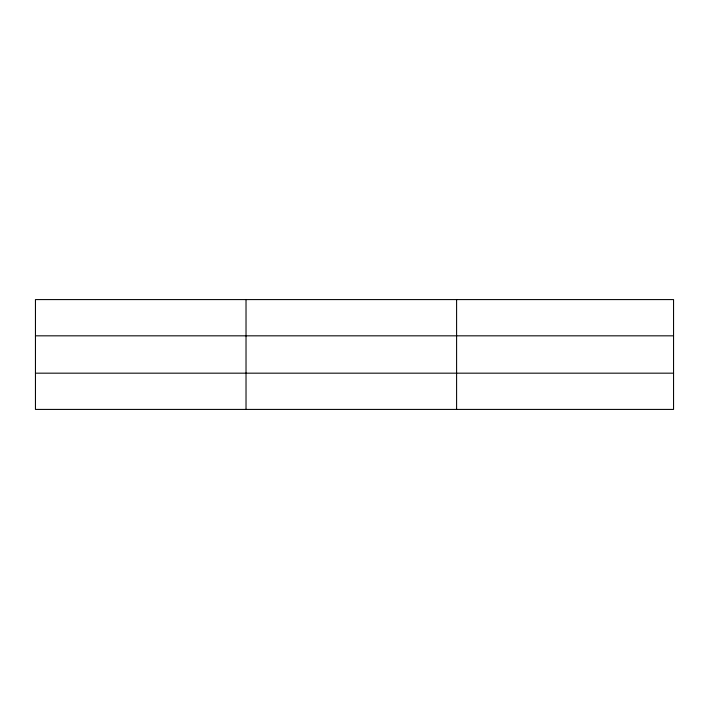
<?xml version="1.0" encoding="UTF-8"?>
<svg xmlns="http://www.w3.org/2000/svg" width="709" height="709" viewBox="0 0 709 709"><rect width="100%" height="100%" fill="white"/><g stroke="black" fill="none" stroke-linecap="round" stroke-linejoin="round"><path stroke-width="1.06" d="M246.023 409.421L246.023 299.579M456.596 409.421L456.596 299.579M673.55 373.173L673.55 409.421L35.45 409.421L35.45 299.579L673.55 299.579L673.55 373.173L35.45 373.173M35.45 335.827L673.55 335.827"/></g></svg>
